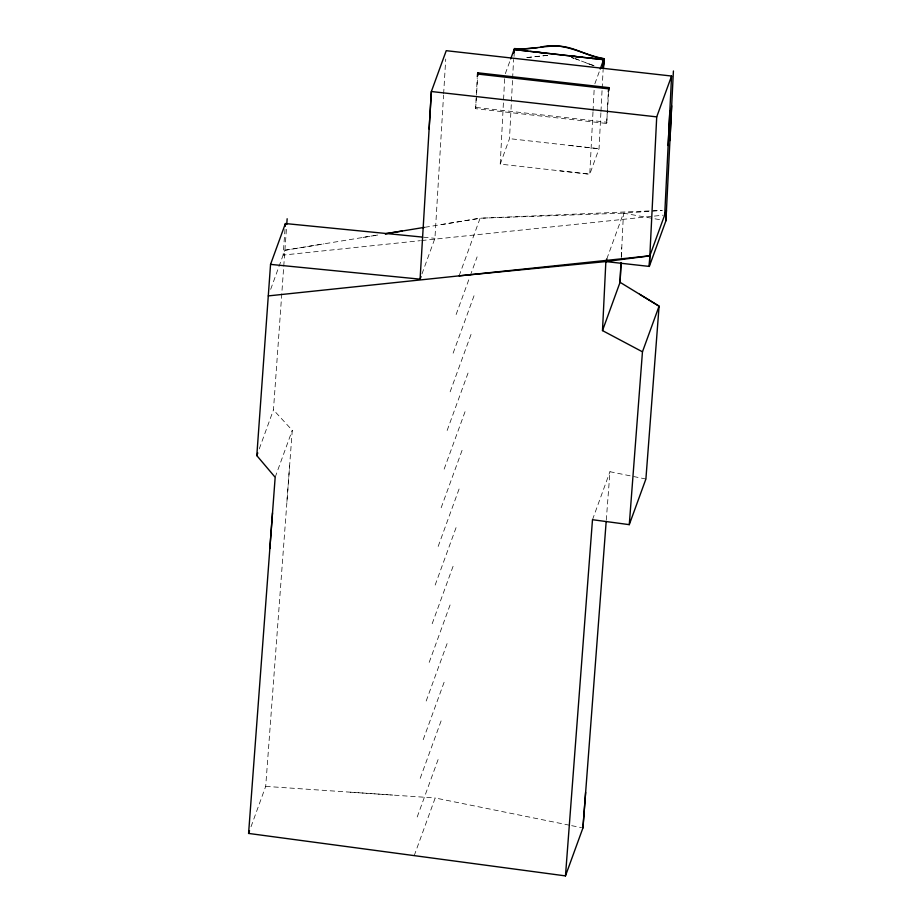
<?xml version="1.0" encoding="UTF-8"?>
<svg xmlns="http://www.w3.org/2000/svg" width="922" height="922" viewBox="0 0 922 922"><rect width="100%" height="100%" fill="white"/><g stroke="black" fill="none" stroke-linecap="round" stroke-linejoin="round"><path stroke-width="0.69" stroke-dasharray="4.61 3.46" d="M621.313 256.904L623.468 213.155L662.146 210.481M621.29 257.411L621.762 247.73M514.05 56.392L514.165 54.168M608.693 91.774L606.664 123.467L475.637 108.669L477.216 78.174M475.637 108.669L477.573 78.358M600.89 112.83L599.035 148.753L589.769 174.212L500.231 164.104L504.703 77.851M500.231 164.104L509.497 138.646L512.574 79.257M512.62 78.289L513.6 59.457M592.984 111.988L589.769 174.212L559.919 170.847M593.042 110.986L594.16 89.365M600.971 111.389L602.112 89.365M602.158 88.408L603.126 69.726M606.664 123.467L608.324 91.589M421.988 273.892L434.93 238.325L443.563 95.093M443.632 93.779L445.729 59.031M285.002 229.278L283.146 255.083L420.328 240.665M259.255 448.887L273.454 409.91L286.546 227.238M251.026 826.711L265.697 786.385L292.262 430.309L273.454 409.91M286.938 501.522L289.612 465.921M606.273 520.169L609.961 471.718L645.896 479.025M270.676 289.324L284.898 250.265L323.933 243.857M275.171 477.285L292.262 430.309M505.337 73.679L510.212 60.276M459.121 275.862L480.097 218.226L662.146 210.366M456.125 314.517L469.794 276.98M470.278 275.643L477.112 256.869M453.128 353.172L474.115 295.524M450.132 391.815L471.119 334.179M447.147 430.47L468.122 372.822M444.15 469.125L465.126 411.477M594.863 83.787L599.749 70.383M441.154 507.768L462.141 450.132M438.169 546.423L459.156 488.775M435.161 585.067L456.136 527.43M432.176 623.721L453.151 566.085M429.191 662.376L450.167 604.728M426.183 701.02L447.17 643.383M423.198 739.674L444.185 682.026M606.826 258.875L623.468 213.155L660.267 219.77M420.202 778.329L441.177 720.681M417.205 816.973L438.18 759.336M414.22 855.628L435.196 797.979L570.269 825.374M592.489 519.708L609.961 471.718M362.98 237.45L378.308 234.926L284.898 250.265M441.062 224.634L480.097 218.226L623.468 213.155M424.927 227.273L480.097 218.226M421.631 240.538L663.275 215.149M547.691 55.308L526.289 57.648M547.426 55.343L526.335 57.648M350.441 792.194L392.818 795.075M265.697 786.385L435.196 797.979M423.544 237.196L434.93 238.325M569.185 145.388L599.035 148.753L509.497 138.646M476.075 107.459L607.102 122.257M571.675 825.663L581.528 827.656M571.571 57.533L574.037 58.282M591.521 64.874L594.056 65.669M571.675 57.556L574.199 58.363M593.342 65.497L575.247 58.731M590.253 64.482L583.084 61.739M575.455 58.766L580.399 60.668"/><path stroke-width="1.38" d="M513.934 52.9L514.107 49.558L603.645 59.665L603.195 68.574L603.991 58.708C588.374 57.072 575.028 46.895 559.205 46.215C544.199 45.316 529.458 50.272 514.464 48.601L510.696 58.939M603.195 68.574L603.645 59.665L573.795 56.311M603.541 67.617L603.76 63.169M603.795 62.869L603.991 58.708C582.865 54.778 563.031 41.202 540.626 47.206M422.472 237.092L285.405 223.55L270.549 264.384L256.812 455.606L275.171 477.285L248.583 833.43L565.474 875.9L592.489 519.708L629.277 524.653L642.461 351.812L602.492 330.595L605.858 261.571L606.826 258.875M621.036 262.551L620.057 282.305L602.492 330.595M621.013 262.943L620.057 282.305L659.08 306.162L645.896 479.025L629.277 524.653M429.11 129.045L431.369 91.52L446.236 50.687L671.573 76.042L656.718 116.875L649.318 266.423L605.858 261.571L459.121 275.862M664.693 215.01L671.573 76.042M668.139 145.515L669.845 110.79M669.948 140.57L671.665 105.788M665.926 220.784L666.445 210.181L649.826 255.832L649.318 266.423L665.926 220.784L673.417 70.971M477.285 76.791L477.861 72.815L608.9 87.625L608.762 90.391M477.723 75.592L477.861 72.815M513.923 53.13L514.107 49.558L527.949 51.125M603.195 68.286L603.645 59.665M608.324 91.589L608.9 87.625M270.549 264.384L420.075 279.159L431.369 91.52L656.718 116.875M285.198 226.409L285.405 223.55M286.742 224.472L287.157 218.745M269.846 548.509L272.509 512.897M565.474 875.9L582.935 827.944L585.631 792.321M582.935 827.944L606.169 521.587M256.812 455.606L257.791 452.921M420.075 279.159L421.031 276.519M248.583 833.43L249.562 830.745M600.234 69.046L603.991 58.708M642.461 351.812L659.08 306.162L639.568 294.233M385.281 233.785L402.015 231.042M385.327 233.785L424.327 227.377M537.399 47.621L523.12 48.947L514.464 48.601M605.858 261.571L649.826 255.832L268.279 295.904M533.354 51.736L535.797 52.012M529.896 51.355L561.51 54.917M560.403 54.79L582.024 57.233M538.759 52.347L544.176 52.969M477.423 74.025L608.462 88.823M587.844 57.89L593.111 58.489"/></g></svg>
